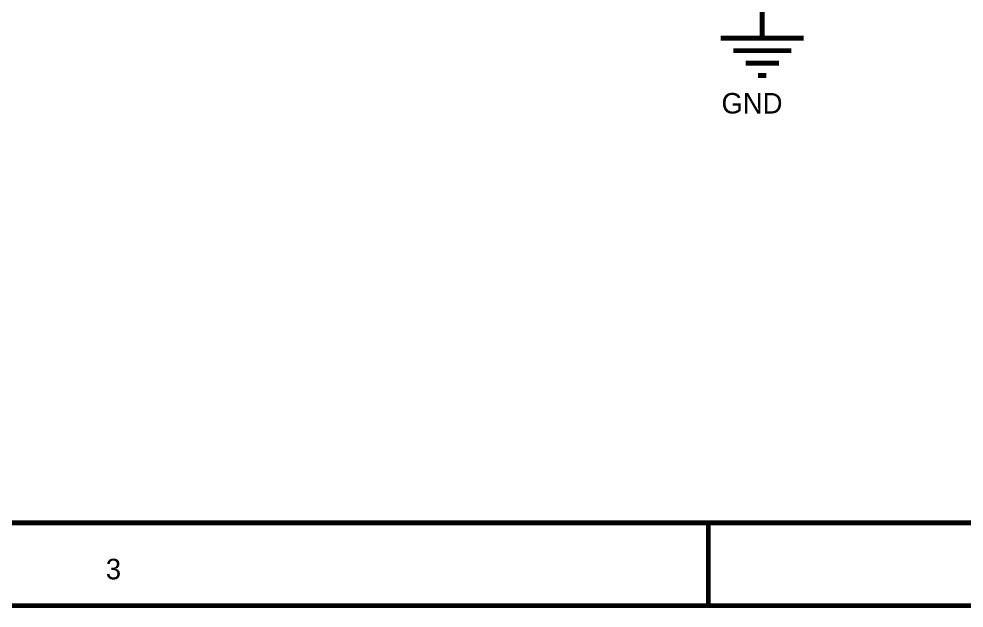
# Model space of a CAD drawing. Header units: inches. Extents: x 0 to 432, y 0 to 280.
# Drawn here: x 173.6 to 231.6, y -0.1 to 36 of the extents above; entities that cross this region are included whole.
import ezdxf

# ---------------------------------------------------------------- set-up
doc = ezdxf.new("R2010")
doc.units = ezdxf.units.IN
doc.layers.add('Sheet', color=255, linetype='Continuous')

msp = doc.modelspace()

# ---------------------------------------------------------------- linework, layer by layer
at = {"layer": 'Sheet'}
for points in [[(0, 279.378, 0.3, 0.3, 0), (431.8, 279.378, 0.3, 0.3, 0), (431.8, 0, 0.3, 0.3, 0), (0, 0, 0.3, 0.3, 0), (0, 279.378, 0.3, 0.3, 0)], [(0, 279.378, 0.0991, 0.0991, 0), (0, 0, 0.0991, 0.0991, 0), (431.8, 0, 0.0991, 0.0991, 0), (431.8, 279.378, 0.0991, 0.0991, 0), (0, 279.378, 0.0991, 0.0991, 0), (0, 279.378, 0.0991, 0.0991, 0)], [(5.099, 274.302, 0.3, 0.3, 0), (426.724, 274.302, 0.3, 0.3, 0), (426.724, 5.076, 0.3, 0.3, 0), (5.099, 5.076, 0.3, 0.3, 0), (5.099, 274.302, 0.3, 0.3, 0)], [(5.099, 274.302, 0.0991, 0.0991, 0), (5.099, 5.076, 0.0991, 0.0991, 0), (426.724, 5.076, 0.0991, 0.0991, 0), (426.724, 274.302, 0.0991, 0.0991, 0), (5.099, 274.302, 0.0991, 0.0991, 0), (5.099, 274.302, 0.0991, 0.0991, 0)]]:
    msp.add_lwpolyline(points, format="xyseb", close=True, dxfattribs=at)
for points in [[(219.202, 37.339, 0.3, 0.3, 0), (219.202, 34.801, 0.3, 0.3, 0)], [(216.664, 34.801, 0.3, 0.3, 0), (221.751, 34.801, 0.3, 0.3, 0)], [(217.427, 34.038, 0.3, 0.3, 0), (220.988, 34.038, 0.3, 0.3, 0)], [(218.191, 33.274, 0.3, 0.3, 0), (220.224, 33.274, 0.3, 0.3, 0)], [(218.955, 32.511, 0.3, 0.3, 0), (219.46, 32.511, 0.3, 0.3, 0)], [(215.9, 0, 0.3, 0.3, 0), (215.9, 5.087, 0.3, 0.3, 0)]]:
    msp.add_lwpolyline(points, format="xyseb", dxfattribs=at)

# ---------------------------------------------------------------- texts
for s, height, p in [('GND', 1.2577, (216.709, 30.186)), ('3', 1.258, (178.973, 1.617))]:
    msp.add_text(s, height=height, dxfattribs=at).set_placement(p)

doc.saveas('drawing.dxf')
